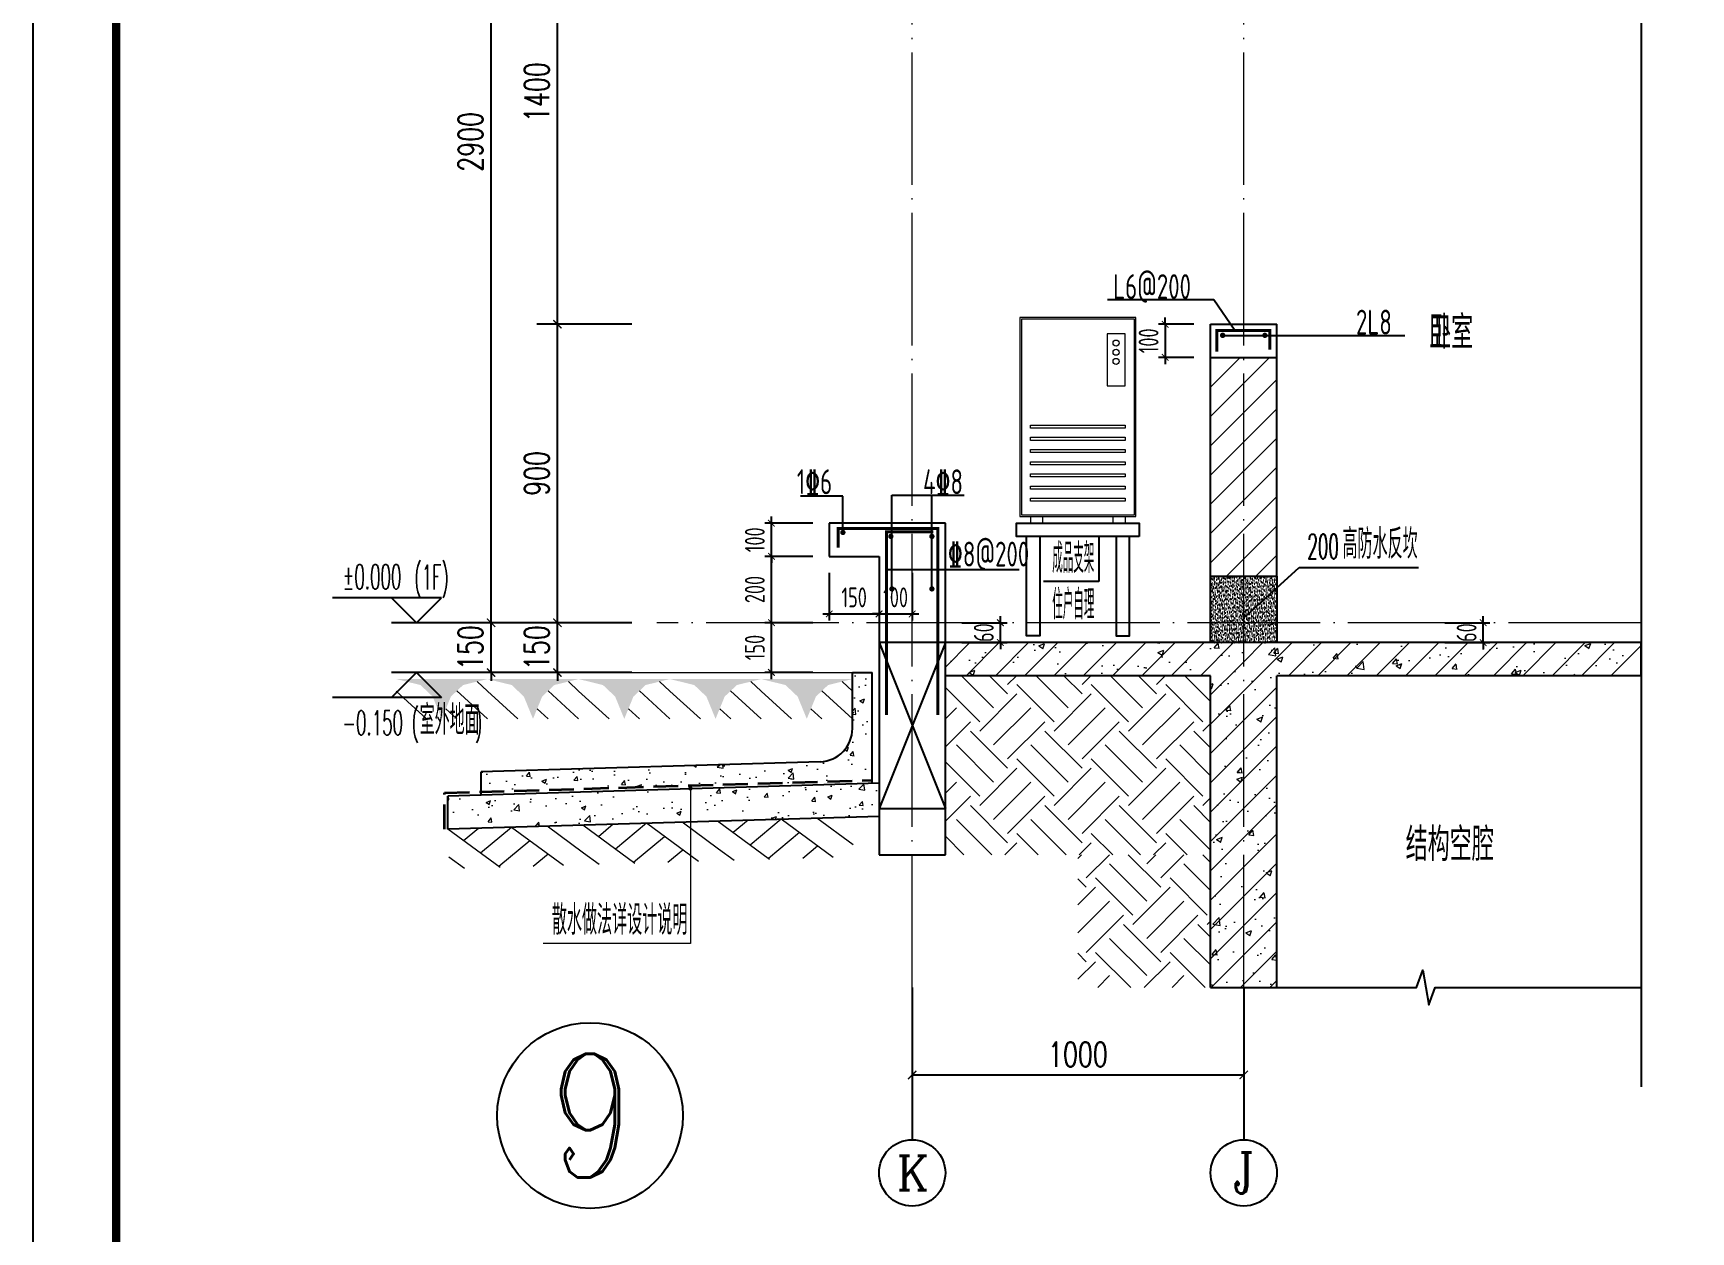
# Model space of a CAD drawing. Extents: x -1058961 to 23600, y -449123 to 2751847.
# Drawn here: x -37761 to -32760, y -34740 to -31125 of the extents above; entities that cross this region are included whole.
import ezdxf
from ezdxf.enums import TextEntityAlignment as Align

# ---------------------------------------------------------------- set-up
doc = ezdxf.new("R2010")
doc.units = 0
doc.header["$LTSCALE"] = 1000
doc.linetypes.add('DASH', pattern=[0.35, 0.25, -0.1])
doc.linetypes.add('DOTE', pattern=[2.42, 2, -0.2, 0.02, -0.2])
doc.layers.get('0').update_dxf_attribs({"linetype": 'CONTINUOUS'})
doc.layers.get('DEFPOINTS').update_dxf_attribs({"linetype": 'CONTINUOUS'})
for name, color, linetype in [('A-AXIS_TEXT', 7, 'CONTINUOUS'), ('AXIS', 3, 'CONTINUOUS'), ('COLUMN', 4, 'CONTINUOUS'), ('DIM', 2, 'CONTINUOUS'), ('DIM_ELEV', 3, 'CONTINUOUS'), ('DIM_IDEN', 67, 'CONTINUOUS'), ('DIM_SYMB', 3, 'CONTINUOUS'), ('PUB_DIM', 3, 'CONTINUOUS'), ('PUB_TEXT', 2, 'CONTINUOUS'), ('REIN', 6, 'CONTINUOUS'), ('S-大样-砼线', 7, 'CONTINUOUS'), ('S-引出线', 40, 'CONTINUOUS'), ('TEXT', 2, 'CONTINUOUS'), ('WALL', 5, 'CONTINUOUS'), ('yichutu', 7, 'CONTINUOUS'), ('空调外机', 8, 'CONTINUOUS'), ('立面-看线', 251, 'CONTINUOUS')]:
    doc.layers.add(name, color=color, linetype=linetype)
for name, color, linetype, lineweight in [('AXIS_TEXT', 7, 'CONTINUOUS', 20), ('DOTE', 19, 'DOTE', 9), ('PUB_HATCH', 8, 'CONTINUOUS', 9), ('图框', 9, 'CONTINUOUS', 18), ('填充', 251, 'CONTINUOUS', 5), ('平面-排水沟', 86, 'CONTINUOUS', 15), ('平面-空调室外机', 143, 'CONTINUOUS', 9), ('立面-中轮廓线', 30, 'CONTINUOUS', 35), ('粉刷', 251, 'CONTINUOUS', 9)]:
    doc.layers.add(name, color=color, linetype=linetype, lineweight=lineweight)
doc.styles.add('_TCH_AXIS', font='COMPLEX', dxfattribs={"bigfont": 'GBCBIG'})
doc.styles.add('_TCH_DIM', font='SIMPLEX.shx', dxfattribs={"width": 0.7, "bigfont": 'GBCBIG.shx'})
doc.styles.add('_TCH_DIM_T3', font='SIMPLEX', dxfattribs={"width": 0.705882, "bigfont": 'GBCBIG'})
doc.styles.add('COMPLEX', font='COMPLEX')
doc.styles.add('DIM_FONT_T3', font='SIMPLEX', dxfattribs={"width": 0.705882, "bigfont": 'GBCBIG'})
doc.styles.add('TSSD_DIMENSION', font='Tssdeng.shx', dxfattribs={"width": 0.7, "bigfont": 'tssdchn.shx'})
doc.styles.add('TSSD_REIN', font='tssdeng.shx', dxfattribs={"width": 0.7, "height": 300, "bigfont": 'tssdchn.shx'})
doc.styles.add('w', font='tssdeng.shx', dxfattribs={"width": 0.8, "bigfont": 'tssdchn.shx'})
doc.dimstyles.new('_TCH_ARCH&&25', dxfattribs={"dimtxt": 74.375, "dimasz": 25, "dimexe": 62.5, "dimexo": 75, "dimgap": 25, "dimtad": 1, "dimdec": 0, "dimzin": 0, "dimdsep": 46, "dimtxsty": '_TCH_DIM_T3', "dimblk": 'ARCHTICK', "dimcen": 0.09, "dimclrt": 7, "dimazin": 0, "dimtfac": 1, "dimtdec": 0, "dimtix": 1, "dimtmove": 2, "dimatfit": 3, "dimldrblk": 'ARCHTICK', "dimfxl": 0, "dimtolj": 1, "dimtzin": 0, "dimarcsym": 0})
doc.dimstyles.new('TSSD_20_20', dxfattribs={"dimtxt": 60, "dimasz": 20, "dimexe": 20, "dimexo": 50, "dimgap": 20, "dimtad": 1, "dimdec": 0, "dimzin": 0, "dimdsep": 46, "dimtxsty": 'TSSD_DIMENSION', "dimblk": 'ARCHTICK', "dimblk1": 'ARCHTICK', "dimblk2": 'ARCHTICK', "dimcen": 0, "dimdle": 20, "dimclrt": 7, "dimadec": 0, "dimazin": 0, "dimtfac": 1, "dimtdec": 0, "dimtix": 1, "dimtmove": 2, "dimatfit": 3, "dimfxl": 0, "dimtolj": 1, "dimtzin": 0, "dimarcsym": 0})
pattern_1 = [(50, (28072.99, 249033.25), (143.452037, -12.550427), [15, -165]), (355, (28072.99, 249033.25), (-27.750267, 150.438427), [12, -132]), (100.4514, (28084.94, 249032.2), (115.701876, 137.88791), [12.74804, -140.22842]), (46.1842, (28072.99, 249073.25), (213.44821, -33.1038), [22.5, -247.5]), (96.6356, (28090.77, 249070.5), (186.93254, 194.82357), [19.12206, -210.3426]), (351.1842, (28072.99, 249073.25), (186.93239, 194.82372), [18, -198]), (21, (28092.99, 249063.25), (119.38141, -80.52378), [15, -165]), (326, (28092.99, 249063.25), (48.663066, 145.03001), [12, -132]), (71.4514, (28102.93, 249056.54), (168.044526, 64.5061), [12.74804, -140.22842]), (37.5, (28072.986, 249033.25), (2.431971, 66.578771), [0, -130.4, 0, -134, 0, -132.5]), (7.5, (28072.986, 249033.25), (52.613907, 78.882342), [0, -76.4, 0, -127.4, 0, -50.5]), (327.5, (28028.386, 249033.25), (106.764487, -4.510974), [0, -50, 0, -156, 0, -207]), (317.5, (28008.39, 249033.25), (116.637234, 20.020996), [0, -65, 0, -103.6, 0, -147])]
pattern_2 = [(45, (-668291.086, 135539.91), (-44.194174, 44.194174), []), (50, (-668291.09, 135539.91), (179.315046, -15.688034), [18.75, -206.25]), (355, (-668291.09, 135539.91), (-34.687833, 188.048033), [15, -165]), (100.4514, (-668276.14, 135538.6), (144.627345, 172.359886), [15.93505, -175.28553]), (46.1842, (-668291.09, 135589.9), (266.81026, -41.37975), [28.125, -309.375]), (96.6356, (-668268.85, 135586.46), (233.66568, 243.52947), [23.90257, -262.92825]), (351.1842, (-668291.1, 135589.9), (233.66549, 243.52965), [22.5, -247.5]), (21, (-668266.09, 135577.41), (149.226763, -100.654723), [18.75, -206.25]), (326, (-668266.09, 135577.41), (60.828833, 181.28751), [15, -165]), (71.4514, (-668253.65, 135569.02), (210.055657, 80.632624), [15.93505, -175.28553]), (37.5, (-668291.086, 135539.91), (3.039964, 83.2234635), [0, -163, 0, -167.5, 0, -165.625]), (7.5, (-668291.09, 135539.91), (65.767384, 98.602928), [0, -95.5, 0, -159.25, 0, -63.125]), (327.5, (-668346.836, 135539.91), (133.455609, -5.638718), [0, -62.5, 0, -195, 0, -258.75]), (317.5, (-668371.84, 135539.91), (145.796542, 25.026246), [0, -81.25, 0, -129.5, 0, -183.75])]

# ---------------------------------------------------------------- blocks, each defined once
blk = doc.blocks.new('GFDDDDRG')
at = {"layer": '图框'}
blk.add_lwpolyline([(923310, -107437), (923310, -159999), (893610, -159999), (893610, -107437)], close=True, dxfattribs=at)
blk.add_lwpolyline([(923310, -107437), (923310, -159999), (893610, -159999), (893610, -107437)], close=True, dxfattribs=at)
at = {"layer": '图框', "const_width": 50}
blk.add_lwpolyline([(894110, -159499), (922810, -159499), (922810, -108687), (894110, -108687)], close=True, dxfattribs=at)
blk = doc.blocks.new('yct-1051-594-26275-14850-25-1002.0')
at = {"layer": 'yichutu', "color": 7}
blk.add_lwpolyline([(0, 0), (0, 14850), (26275, 14850), (26275, 0)], close=True, dxfattribs=at)
blk = doc.blocks.new('$LINEPAT$素土夯实')
at = {"color": 0}
for p, q in [((0, -210), (210, 0)), ((120, -300), (420, 0)), ((420, 0), (607.5, -187.5)), ((495, -300), (795, 0)), ((615, 0), (705, -90)), ((315, -105), (502.5, -292.5)), ((210, -210), (300, -300)), ((705, -300), (795, -210))]:
    blk.add_line(p, q, dxfattribs=at)
blk = doc.blocks.new('$LinePat$自然土壤')
at = {"color": 0}
for p, q in [((0, -90), (71, -19)), ((0, -300), (211, -89)), ((420, -300), (630, -90)), ((210, -300), (286, -224))]:
    blk.add_line(p, q, dxfattribs=at)
for points in [[(0, 0), (630, 0), (168, -45), (462, -45)], [(168, -45), (462, -45), (252, -132), (378, -132)], [(252, -132), (378, -132), (315, -300)]]:
    blk.add_solid(points, dxfattribs=at)
blk = doc.blocks.new('sanshui')
at = {"layer": '粉刷'}
h = blk.add_hatch(dxfattribs=at)
h.set_pattern_fill('混凝土', color=256, scale=20)
h.set_pattern_definition(pattern_1)
edge = h.paths.add_edge_path()
edge.add_line((346317.8, 427329.6), (346257.8, 427329.6))
edge.add_line((346257.8, 427329.6), (346257.8, 427160.3))
edge.add_arc((346157.8, 427160.3), 100, 271.7184, 360, ccw=False)
edge.add_line((346160.8, 427060.3), (345137.8, 427029.6))
edge.add_line((345137.8, 427029.6), (345137.8, 426969.6))
edge.add_line((345137.8, 426969.6), (346317.8, 427005))
edge.add_line((346317.8, 427005), (346317.8, 427329.6))
h = blk.add_hatch(dxfattribs=at)
h.set_pattern_fill('混凝土', color=256, scale=20)
h.set_pattern_definition(pattern_1)
h.paths.add_polyline_path([(346337.8, 426895.6), (346337.8, 426995.6), (345037.8, 426956.6), (345037.8, 426856.6)])
at = {"layer": 'COLUMN'}
for p, q in [((346257.8, 427329.6), (346317.8, 427329.6)), ((346257.8, 427160.3), (346257.8, 427329.6)), ((346317.8, 426995), (346317.8, 427329.6)), ((346160.8, 427060.3), (345137.8, 427029.6)), ((345137.8, 426959.6), (345137.8, 427029.6)), ((346338.1, 426995.6), (345037.8, 426956.6)), ((345037.8, 426856.6), (345037.8, 426956.6)), ((346338.1, 426895.6), (345037.8, 426856.6))]:
    blk.add_line(p, q, dxfattribs=at)
blk.add_arc((346157.8, 427160.3), 100, 271.7184, 0, dxfattribs=at)
at = {"layer": '立面-中轮廓线', "linetype": 'DASH', "ltscale": 0.3}
blk.add_lwpolyline([(345027.8, 426856.6), (345027.8, 426966.3), (346317.8, 427005)], dxfattribs=at)
at = {"layer": '粉刷'}
blk.add_line((344881.5, 427329.6), (346257.8, 427329.6), dxfattribs=at)
at = {"layer": '粉刷', "yscale": 0.4, "zscale": 0.4}
for name, p, xscale, rotation in [('$LinePat$自然土壤', (345156.8, 427309.6), -0.4369306507241237, 359.9999999999903), ('$LinePat$自然土壤', (345432, 427309.6), -0.4369306507241237, 359.9999999999903), ('$LinePat$自然土壤', (345707.3, 427309.6), -0.4369306507241237, 359.9999999999903), ('$LinePat$自然土壤', (345982.6, 427309.6), -0.4369306507241237, 359.9999999999903), ('$LinePat$自然土壤', (346257.8, 427309.6), -0.4369306507241237, 359.9999999999903), ('$LINEPAT$素土夯实', (345851.2, 426881), -0.5117605352322558, 1.718358001643932), ('$LINEPAT$素土夯实', (346257.8, 426893.2), -0.5117605352322558, 1.718358001643932), ('$LINEPAT$素土夯实', (345444.5, 426868.8), -0.5117605352322558, 1.718358001643932)]:
    blk.add_blockref(name, p, dxfattribs=dict(at, xscale=xscale, rotation=rotation))
blk = doc.blocks.new('kongtiao')
for p, q in [((-338.7, 49), (-338.7, -550.8)), ((11, 49), (-338.7, 49)), ((-334.1, 44.4), (-334.1, -546.2)), ((6.4, 44.4), (-334.1, 44.4)), ((6.4, -546.2), (6.4, 44.4)), ((11, -550.8), (11, 49)), ((-76.2, -0.5), (-76.2, -156.5)), ((-21.1, -0.5), (-76.2, -0.5)), ((-21.1, -156.5), (-21.1, -0.5)), ((-76.2, -156.5), (-21.1, -156.5)), ((-334.1, -546.2), (6.4, -546.2)), ((-338.7, -550.8), (11, -550.8)), ((-306.6, -550.8), (-306.6, -571.2)), ((-306.6, -571.2), (-269.8, -571.2)), ((-269.8, -571.2), (-269.8, -550.8)), ((-57.9, -571.2), (-57.9, -550.8)), ((-21.1, -571.2), (-57.9, -571.2)), ((-21.1, -550.8), (-21.1, -571.2))]:
    blk.add_line(p, q)
for points in [[(-306.6, -275.4), (-21.1, -275.4), (-21.1, -284.6), (-306.6, -284.6)], [(-306.6, -312.1), (-21.1, -312.1), (-21.1, -321.3), (-306.6, -321.3)], [(-306.6, -348.8), (-21.1, -348.8), (-21.1, -358), (-306.6, -358)], [(-306.6, -385.6), (-21.1, -385.6), (-21.1, -394.7), (-306.6, -394.7)], [(-306.6, -422.3), (-21.1, -422.3), (-21.1, -431.5), (-306.6, -431.5)], [(-306.6, -459), (-21.1, -459), (-21.1, -468.2), (-306.6, -468.2)], [(-306.6, -495.7), (-21.1, -495.7), (-21.1, -504.9), (-306.6, -504.9)]]:
    blk.add_lwpolyline(points, close=True)
for centre in [(-48.7, -28), (-48.7, -55.6), (-48.7, -83.1)]:
    blk.add_circle(centre, 9.18)
blk = doc.blocks.new('_ArchTick')
at = {"color": 0, "linetype": 'ByBlock', "const_width": 0.15}
blk.add_lwpolyline([(-0.5, -0.5), (0.5, 0.5)], dxfattribs=at)
blk = doc.blocks.new('*D2450')
at = {"layer": 'DEFPOINTS', "color": 0}
for p in [(-33552.8, -32903.1), (-33386.8, -32903.1), (-33552.8, -32963.1)]:
    blk.add_point(p, dxfattribs=at)
at = {"layer": 'DIM', "color": 0, "lineweight": -2}
for p, q in [((-33386.8, -32903.1), (-33386.8, -32883.1)), ((-33502.8, -32903.1), (-33366.8, -32903.1)), ((-33386.8, -32963.1), (-33386.8, -32903.1)), ((-33502.8, -32963.1), (-33366.8, -32963.1)), ((-33386.8, -32963.1), (-33386.8, -32983.1))]:
    blk.add_line(p, q, dxfattribs=at)
at = {"layer": 'DIM', "color": 0, "lineweight": -2, "xscale": 20, "yscale": 20, "zscale": 20}
for p, rotation in [((-33386.8, -32903.1), 270), ((-33386.8, -32963.1), 90)]:
    blk.add_blockref('_ArchTick', p, dxfattribs=dict(at, rotation=rotation))
at = {"layer": 'DIM', "color": 7, "insert": (-33436.8, -32933.1), "char_height": 60, "attachment_point": 5, "rotation": 90, "style": 'TSSD_DIMENSION'}
blk.add_mtext('\\A1;60', dxfattribs=at)
blk = doc.blocks.new('*D2451')
at = {"layer": 'DEFPOINTS', "color": 0}
for p in [(-35009.1, -32903.1), (-34843.1, -32903.1), (-35009.1, -32963.1)]:
    blk.add_point(p, dxfattribs=at)
at = {"layer": 'DIM', "color": 0, "lineweight": -2}
for p, q in [((-34843.1, -32903.1), (-34843.1, -32883.1)), ((-34959.1, -32903.1), (-34823.1, -32903.1)), ((-34843.1, -32963.1), (-34843.1, -32903.1)), ((-34959.1, -32963.1), (-34823.1, -32963.1)), ((-34843.1, -32963.1), (-34843.1, -32983.1))]:
    blk.add_line(p, q, dxfattribs=at)
at = {"layer": 'DIM', "color": 0, "lineweight": -2, "xscale": 20, "yscale": 20, "zscale": 20}
for p, rotation in [((-34843.1, -32903.1), 270), ((-34843.1, -32963.1), 90)]:
    blk.add_blockref('_ArchTick', p, dxfattribs=dict(at, rotation=rotation))
at = {"layer": 'DIM', "color": 7, "insert": (-34893.1, -32933.1), "char_height": 60, "attachment_point": 5, "rotation": 90, "style": 'TSSD_DIMENSION'}
blk.add_mtext('\\A1;60', dxfattribs=at)
blk = doc.blocks.new('*D2013')
at = {"layer": 'DEFPOINTS', "color": 0}
for p in [(-35359.1, -32703.1), (-35209.1, -32703.1), (-35209.1, -32876.8)]:
    blk.add_point(p, dxfattribs=at)
at = {"layer": 'DIM', "color": 0, "lineweight": -2}
for p, q in [((-35359.1, -32753.1), (-35359.1, -32896.8)), ((-35209.1, -32753.1), (-35209.1, -32896.8)), ((-35379.1, -32876.8), (-35189.1, -32876.8))]:
    blk.add_line(p, q, dxfattribs=at)
at = {"layer": 'DIM', "color": 0, "lineweight": -2, "xscale": 20, "yscale": 20, "zscale": 20, "rotation": 180}
blk.add_blockref('_ArchTick', (-35359.1, -32876.8), dxfattribs=at)
at = {"layer": 'DIM', "color": 0, "lineweight": -2, "xscale": 20, "yscale": 20, "zscale": 20}
blk.add_blockref('_ArchTick', (-35209.1, -32876.8), dxfattribs=at)
at = {"layer": 'DIM', "color": 7, "insert": (-35284.1, -32826.8), "char_height": 60, "attachment_point": 5, "style": 'TSSD_DIMENSION'}
blk.add_mtext('\\A1;150', dxfattribs=at)
blk = doc.blocks.new('*D2014')
at = {"layer": 'DEFPOINTS', "color": 0}
for p in [(-35209.1, -32703.1), (-35109.1, -32703.1), (-35109.1, -32876.8)]:
    blk.add_point(p, dxfattribs=at)
at = {"layer": 'DIM', "color": 0, "lineweight": -2}
for p, q in [((-35209.1, -32753.1), (-35209.1, -32896.8)), ((-35109.1, -32753.1), (-35109.1, -32896.8)), ((-35209.1, -32876.8), (-35229.1, -32876.8)), ((-35209.1, -32876.8), (-35109.1, -32876.8)), ((-35109.1, -32876.8), (-35089.1, -32876.8))]:
    blk.add_line(p, q, dxfattribs=at)
at = {"layer": 'DIM', "color": 0, "lineweight": -2, "xscale": 20, "yscale": 20, "zscale": 20}
blk.add_blockref('_ArchTick', (-35209.1, -32876.8), dxfattribs=at)
at = {"layer": 'DIM', "color": 0, "lineweight": -2, "xscale": 20, "yscale": 20, "zscale": 20, "rotation": 180}
blk.add_blockref('_ArchTick', (-35109.1, -32876.8), dxfattribs=at)
at = {"layer": 'DIM', "color": 7, "insert": (-35159.1, -32826.8), "char_height": 60, "attachment_point": 5, "style": 'TSSD_DIMENSION'}
blk.add_mtext('\\A1;100', dxfattribs=at)
blk = doc.blocks.new('*D2015')
at = {"layer": 'DEFPOINTS', "color": 0}
for p in [(-35533.7, -32603.1), (-35359.1, -32603.1), (-35359.1, -32703.1)]:
    blk.add_point(p, dxfattribs=at)
at = {"layer": 'DIM', "color": 0, "lineweight": -2}
for p, q in [((-35533.7, -32603.1), (-35533.7, -32583.1)), ((-35409.1, -32603.1), (-35553.7, -32603.1)), ((-35533.7, -32703.1), (-35533.7, -32603.1)), ((-35409.1, -32703.1), (-35553.7, -32703.1)), ((-35533.7, -32703.1), (-35533.7, -32723.1))]:
    blk.add_line(p, q, dxfattribs=at)
at = {"layer": 'DIM', "color": 0, "lineweight": -2, "xscale": 20, "yscale": 20, "zscale": 20}
for p, rotation in [((-35533.7, -32603.1), 270), ((-35533.7, -32703.1), 90)]:
    blk.add_blockref('_ArchTick', p, dxfattribs=dict(at, rotation=rotation))
at = {"layer": 'DIM', "color": 7, "insert": (-35583.7, -32653.1), "char_height": 60, "attachment_point": 5, "rotation": 90, "style": 'TSSD_DIMENSION'}
blk.add_mtext('\\A1;100', dxfattribs=at)
blk = doc.blocks.new('*D2016')
at = {"layer": 'DEFPOINTS', "color": 0}
for p in [(-35533.7, -32703.1), (-35359.1, -32703.1), (-35359.1, -32903.1)]:
    blk.add_point(p, dxfattribs=at)
at = {"layer": 'DIM', "color": 0, "lineweight": -2}
for p, q in [((-35533.7, -32923.1), (-35533.7, -32683.1)), ((-35409.1, -32703.1), (-35553.7, -32703.1)), ((-35409.1, -32903.1), (-35553.7, -32903.1))]:
    blk.add_line(p, q, dxfattribs=at)
at = {"layer": 'DIM', "color": 0, "lineweight": -2, "xscale": 20, "yscale": 20, "zscale": 20}
for p, rotation in [((-35533.7, -32703.1), 90), ((-35533.7, -32903.1), 270)]:
    blk.add_blockref('_ArchTick', p, dxfattribs=dict(at, rotation=rotation))
at = {"layer": 'DIM', "color": 7, "insert": (-35583.7, -32803.1), "char_height": 60, "attachment_point": 5, "rotation": 90, "style": 'TSSD_DIMENSION'}
blk.add_mtext('\\A1;200', dxfattribs=at)
blk = doc.blocks.new('*D2017')
at = {"layer": 'DEFPOINTS', "color": 0}
for p in [(-35533.7, -32903.1), (-35359.1, -32903.1), (-35359.1, -33053.1)]:
    blk.add_point(p, dxfattribs=at)
at = {"layer": 'DIM', "color": 0, "lineweight": -2}
for p, q in [((-35533.7, -33073.1), (-35533.7, -32883.1)), ((-35409.1, -32903.1), (-35553.7, -32903.1)), ((-35409.1, -33053.1), (-35553.7, -33053.1))]:
    blk.add_line(p, q, dxfattribs=at)
at = {"layer": 'DIM', "color": 0, "lineweight": -2, "xscale": 20, "yscale": 20, "zscale": 20}
for p, rotation in [((-35533.7, -32903.1), 90), ((-35533.7, -33053.1), 270)]:
    blk.add_blockref('_ArchTick', p, dxfattribs=dict(at, rotation=rotation))
at = {"layer": 'DIM', "color": 7, "insert": (-35583.7, -32978.1), "char_height": 60, "attachment_point": 5, "rotation": 90, "style": 'TSSD_DIMENSION'}
blk.add_mtext('\\A1;150', dxfattribs=at)
blk = doc.blocks.new('*D2028')
at = {"layer": 'AXIS', "color": 0, "lineweight": -2}
for p, q in [((-35109.1, -34078.1), (-35109.1, -34329.7)), ((-34109.1, -34078.1), (-34109.1, -34329.7)), ((-35109.1, -34267.2), (-34109.1, -34267.2))]:
    blk.add_line(p, q, dxfattribs=at)
at = {"layer": 'DEFPOINTS', "color": 0}
for p in [(-35109.1, -34003.1), (-34109.1, -34003.1), (-34109.1, -34267.2)]:
    blk.add_point(p, dxfattribs=at)
at = {"layer": 'AXIS', "color": 0, "lineweight": -2, "xscale": 25, "yscale": 25, "zscale": 25, "rotation": 180}
blk.add_blockref('_ArchTick', (-35109.1, -34267.2), dxfattribs=at)
at = {"layer": 'AXIS', "color": 0, "lineweight": -2, "xscale": 25, "yscale": 25, "zscale": 25}
blk.add_blockref('_ArchTick', (-34109.1, -34267.2), dxfattribs=at)
at = {"layer": 'AXIS', "color": 7, "insert": (-34609.1, -34205), "char_height": 74.38, "attachment_point": 5, "style": '_TCH_DIM_T3'}
blk.add_mtext('\\A1;1000', dxfattribs=at)
blk = doc.blocks.new('*D2041')
at = {"layer": 'DEFPOINTS', "color": 0}
for p in [(-36179.3, -32903.1), (-35879.3, -32903.1), (-35879.3, -33053.6)]:
    blk.add_point(p, dxfattribs=at)
at = {"layer": 'PUB_DIM', "color": 0, "lineweight": -2}
for p, q in [((-36179.3, -32903.1), (-36179.3, -32878.1)), ((-35954.3, -32903.1), (-36241.8, -32903.1)), ((-36179.3, -33053.6), (-36179.3, -32903.1)), ((-35954.3, -33053.6), (-36241.8, -33053.6)), ((-36179.3, -33053.6), (-36179.3, -33078.6))]:
    blk.add_line(p, q, dxfattribs=at)
at = {"layer": 'PUB_DIM', "color": 0, "lineweight": -2, "xscale": 25, "yscale": 25, "zscale": 25}
for p, rotation in [((-36179.3, -32903.1), 270), ((-36179.3, -33053.6), 90)]:
    blk.add_blockref('_ArchTick', p, dxfattribs=dict(at, rotation=rotation))
at = {"layer": 'PUB_DIM', "color": 7, "insert": (-36241.4, -32978.4), "char_height": 74.38, "attachment_point": 5, "rotation": 90, "style": '_TCH_DIM_T3'}
blk.add_mtext('\\A1;150', dxfattribs=at)
blk = doc.blocks.new('*D2042')
at = {"layer": 'DEFPOINTS', "color": 0}
for p in [(-36179.3, -32003.1), (-35879.3, -32003.1), (-35879.3, -32903.1)]:
    blk.add_point(p, dxfattribs=at)
at = {"layer": 'PUB_DIM', "color": 0, "lineweight": -2}
for p, q in [((-35954.3, -32003.1), (-36241.8, -32003.1)), ((-36179.3, -32903.1), (-36179.3, -32003.1)), ((-35954.3, -32903.1), (-36241.8, -32903.1))]:
    blk.add_line(p, q, dxfattribs=at)
at = {"layer": 'PUB_DIM', "color": 0, "lineweight": -2, "xscale": 25, "yscale": 25, "zscale": 25}
for p, rotation in [((-36179.3, -32003.1), 90), ((-36179.3, -32903.1), 270)]:
    blk.add_blockref('_ArchTick', p, dxfattribs=dict(at, rotation=rotation))
at = {"layer": 'PUB_DIM', "color": 7, "insert": (-36241.4, -32453.1), "char_height": 74.38, "attachment_point": 5, "rotation": 90, "style": '_TCH_DIM_T3'}
blk.add_mtext('\\A1;900', dxfattribs=at)
blk = doc.blocks.new('*D2043')
at = {"layer": 'DEFPOINTS', "color": 0}
for p in [(-36179.3, -30603.1), (-35879.3, -30603.1), (-35879.3, -32003.1)]:
    blk.add_point(p, dxfattribs=at)
at = {"layer": 'PUB_DIM', "color": 0, "lineweight": -2}
for p, q in [((-35954.3, -30603.1), (-36241.8, -30603.1)), ((-36179.3, -32003.1), (-36179.3, -30603.1)), ((-35954.3, -32003.1), (-36241.8, -32003.1))]:
    blk.add_line(p, q, dxfattribs=at)
at = {"layer": 'PUB_DIM', "color": 0, "lineweight": -2, "xscale": 25, "yscale": 25, "zscale": 25}
for p, rotation in [((-36179.3, -30603.1), 90), ((-36179.3, -32003.1), 270)]:
    blk.add_blockref('_ArchTick', p, dxfattribs=dict(at, rotation=rotation))
at = {"layer": 'PUB_DIM', "color": 7, "insert": (-36241.4, -31303.1), "char_height": 74.38, "attachment_point": 5, "rotation": 90, "style": '_TCH_DIM_T3'}
blk.add_mtext('\\A1;1400', dxfattribs=at)
blk = doc.blocks.new('*D2058')
at = {"layer": 'DEFPOINTS', "color": 0}
for p in [(-36379.3, -32903.1), (-35879.3, -32903.1), (-35879.3, -33053.6)]:
    blk.add_point(p, dxfattribs=at)
at = {"layer": 'PUB_DIM', "color": 0, "lineweight": -2}
for p, q in [((-36379.3, -32903.1), (-36379.3, -32878.1)), ((-35954.3, -32903.1), (-36441.8, -32903.1)), ((-36379.3, -33053.6), (-36379.3, -32903.1)), ((-35954.3, -33053.6), (-36441.8, -33053.6)), ((-36379.3, -33053.6), (-36379.3, -33078.6))]:
    blk.add_line(p, q, dxfattribs=at)
at = {"layer": 'PUB_DIM', "color": 0, "lineweight": -2, "xscale": 25, "yscale": 25, "zscale": 25}
for p, rotation in [((-36379.3, -32903.1), 270), ((-36379.3, -33053.6), 90)]:
    blk.add_blockref('_ArchTick', p, dxfattribs=dict(at, rotation=rotation))
at = {"layer": 'PUB_DIM', "color": 7, "insert": (-36441.4, -32978.4), "char_height": 74.38, "attachment_point": 5, "rotation": 90, "style": '_TCH_DIM_T3'}
blk.add_mtext('\\A1;150', dxfattribs=at)
blk = doc.blocks.new('*D2059')
at = {"layer": 'DEFPOINTS', "color": 0}
for p in [(-36379.3, -30003.1), (-35879.3, -30003.1), (-35879.3, -32903.1)]:
    blk.add_point(p, dxfattribs=at)
at = {"layer": 'PUB_DIM', "color": 0, "lineweight": -2}
for p, q in [((-35954.3, -30003.1), (-36441.8, -30003.1)), ((-36379.3, -32903.1), (-36379.3, -30003.1)), ((-35954.3, -32903.1), (-36441.8, -32903.1))]:
    blk.add_line(p, q, dxfattribs=at)
at = {"layer": 'PUB_DIM', "color": 0, "lineweight": -2, "xscale": 25, "yscale": 25, "zscale": 25}
for p, rotation in [((-36379.3, -30003.1), 90), ((-36379.3, -32903.1), 270)]:
    blk.add_blockref('_ArchTick', p, dxfattribs=dict(at, rotation=rotation))
at = {"layer": 'PUB_DIM', "color": 7, "insert": (-36441.4, -31453.1), "char_height": 74.38, "attachment_point": 5, "rotation": 90, "style": '_TCH_DIM_T3'}
blk.add_mtext('\\A1;2900', dxfattribs=at)
blk = doc.blocks.new('_AXISO')
blk.add_circle((0, 0), 0.5)
at = {"layer": 'A-AXIS_TEXT', "style": 'COMPLEX', "width": 1.041667}
blk.add_attdef('A', text='', height=0.56, dxfattribs=at).set_placement((-0.25, -0.28), (0.25, -0.28), align=Align.FIT)
blk = doc.blocks.new('20210809.03324977')
at = {"layer": 'REIN', "const_width": 9}
for points in [[(87270.7, 67392.1), (87270.7, 67450.3), (87571.9, 67450.3), (87571.9, 66887.1)], [(87558.2, 67440), (87416.6, 67440), (87416.6, 66887.1)]]:
    blk.add_lwpolyline(points, dxfattribs=at)
at = {"layer": 'REIN', "const_width": 8}
for points in [[(87281.2, 67438, 1), (87289.2, 67438, 1)], [(87425.9, 67426.1, 1), (87433.9, 67426.1, 1)], [(87549.7, 67426.1, 1), (87557.7, 67426.1, 1)], [(87429.2, 67267.8, 1), (87437.2, 67267.8, 1)], [(87549.7, 67267.8, 1), (87557.7, 67267.8, 1)]]:
    blk.add_lwpolyline(points, format="xyb", close=True, dxfattribs=at)
at = {"layer": 'S-大样-砼线'}
for p, q in [((87394.3, 67105.9), (87594.3, 66605.9)), ((87594.3, 67105.9), (87394.3, 66605.9))]:
    blk.add_line(p, q, dxfattribs=at)
blk.add_lwpolyline([(87594.3, 67105.9), (87394.3, 67105.9), (87394.3, 66605.9), (87594.3, 66605.9)], close=True, dxfattribs=at)
at = {"layer": 'S-引出线'}
for p, q in [((87285.2, 67547.7), (87157.3, 67547.7)), ((87285.2, 67438), (87285.2, 67547.7)), ((87433.2, 67267.8), (87433.2, 67550.6)), ((87433.2, 67550.6), (87651, 67550.6)), ((87553.7, 67267.8), (87553.7, 67550.6)), ((87416.6, 67326.2), (87817.3, 67326.2))]:
    blk.add_line(p, q, dxfattribs=at)
at = {"layer": 'TEXT', "style": 'TSSD_REIN', "width": 0.7}
for s, p in [('1%%1326', (87146.4, 67553.4)), ('4%%1328', (87527.1, 67553.4)), ('%%1328@200', (87602.1, 67335.3))]:
    blk.add_text(s, height=75, rotation=0, dxfattribs=at).set_placement(p)
blk = doc.blocks.new('*D1420')
at = {"layer": 'DEFPOINTS', "color": 0}
for p in [(-34209.1, -32003.1), (-34346, -32103.1), (-34209.1, -32103.1)]:
    blk.add_point(p, dxfattribs=at)
at = {"layer": 'DIM', "color": 0, "lineweight": -2}
for p, q in [((-34346, -32003.1), (-34346, -31983.1)), ((-34259.1, -32003.1), (-34366, -32003.1)), ((-34346, -32003.1), (-34346, -32103.1)), ((-34259.1, -32103.1), (-34366, -32103.1)), ((-34346, -32103.1), (-34346, -32123.1))]:
    blk.add_line(p, q, dxfattribs=at)
at = {"layer": 'DIM', "color": 0, "lineweight": -2, "xscale": 20, "yscale": 20, "zscale": 20}
for p, rotation in [((-34346, -32003.1), 270), ((-34346, -32103.1), 90)]:
    blk.add_blockref('_ArchTick', p, dxfattribs=dict(at, rotation=rotation))
at = {"layer": 'DIM', "color": 7, "insert": (-34396, -32053.1), "char_height": 60, "attachment_point": 5, "rotation": 90, "style": 'TSSD_DIMENSION'}
blk.add_mtext('\\A1;100', dxfattribs=at)
blk = doc.blocks.new('20210809.02283206')
at = {"layer": 'REIN', "const_width": 9}
blk.add_lwpolyline([(87484.2, 66580.9), (87484.2, 66644.7), (87644.1, 66644.7), (87644.1, 66586.8)], dxfattribs=at)
at = {"layer": 'REIN', "const_width": 8}
for points in [[(87497.7, 66629.7, 1), (87505.7, 66629.7, 1)], [(87625.1, 66629.7, 1), (87633.1, 66629.7, 1)]]:
    blk.add_lwpolyline(points, format="xyb", close=True, dxfattribs=at)
at = {"layer": 'S-引出线'}
for p, q in [((87474.6, 66737), (87154.5, 66737)), ((87538.8, 66644.7), (87474.6, 66737)), ((87501.7, 66629.7), (88051.1, 66629.7))]:
    blk.add_line(p, q, dxfattribs=at)
at = {"layer": 'TEXT', "style": 'w', "width": 0.7}
for s, p in [('L6@200', (87171.5, 66739.2)), ('2L8', (87903.9, 66632.1))]:
    blk.add_text(s, height=75, rotation=0, dxfattribs=at).set_placement(p)

msp = doc.modelspace()

# ---------------------------------------------------------------- hatches: boundary and pattern name
at = {"layer": 'PUB_HATCH'}
h = msp.add_hatch(dxfattribs=at)
h.set_pattern_fill('普通砖', color=256, scale=25, style=0)
h.set_pattern_definition([(45, (-668291.086, 135584.79), (-44.1941915, 44.1941915), [])])
h.paths.add_polyline_path([(-34009.07, -32763.12), (-34009.07, -32103.12), (-34209.07, -32103.12), (-34209.07, -32763.12)])
h = msp.add_hatch(dxfattribs=at)
h.set_pattern_fill('钢筋混凝土', color=256, scale=25, style=0)
h.set_pattern_definition(pattern_2)
h.paths.add_polyline_path([(-35009.07, -32963.13), (-35009.07, -33063.13), (-34209.07, -33063.13), (-34109.07, -33029.79), (-34109.07, -32963.13)])
h = msp.add_hatch(dxfattribs=at)
h.set_pattern_fill('钢筋混凝土', color=256, scale=25, style=0)
h.set_pattern_definition(pattern_2)
h.paths.add_polyline_path([(-32910.54, -32963.12), (-34109.07, -32963.13), (-34109.07, -33029.79), (-34009.07, -33063.13), (-32910.54, -33063.12)])
h = msp.add_hatch(dxfattribs=at)
h.set_pattern_fill('钢筋混凝土', color=256, scale=25, style=0)
h.set_pattern_definition(pattern_2)
h.paths.add_polyline_path([(-34009.1, -34003.13), (-34009.07, -33063.13), (-34109.07, -33029.79), (-34209.07, -33063.13), (-34209.1, -34003.12)])
at = {"layer": '填充'}
h = msp.add_hatch(dxfattribs=at)
h.set_pattern_fill('EARTH', color=250, scale=50, angle=45, style=0)
h.set_pattern_definition([(45, (-900518.14, 93082.96), (0, 224.506403), [158.75, -158.75]), (45, (-900560.24, 93125.06), (0, 224.506403), [158.75, -158.75]), (45, (-900602.33, 93167.15), (0, 224.506403), [158.75, -158.75]), (135, (-900602.33, 93195.21), (-224.506403, 0), [158.75, -158.75]), (135, (-900560.24, 93237.31), (-224.506403, 0), [158.75, -158.75]), (135, (-900518.14, 93279.4), (-224.506403, 0), [158.75, -158.75])])
h.paths.add_polyline_path([(-35009.07, -33603.11), (-34209.08, -33603.12), (-34209.07, -33063.12), (-35009.06, -33063.13)])
h = msp.add_hatch(dxfattribs=at)
h.set_pattern_fill('EARTH', color=250, scale=50, angle=45, style=0)
h.set_pattern_definition([(45, (-1149707.34, -489196.5), (0, 224.506403), [158.75, -158.75]), (45, (-1149749.44, -489154.4), (0, 224.506403), [158.75, -158.75]), (45, (-1149791.53, -489112.3), (0, 224.506403), [158.75, -158.75]), (135, (-1149791.53, -489084.24), (-224.506403, 0), [158.75, -158.75]), (135, (-1149749.44, -489042.15), (-224.506403, 0), [158.75, -158.75]), (135, (-1149707.34, -489000.05), (-224.506403, 0), [158.75, -158.75])])
h.paths.add_polyline_path([(-34209.07, -33603.12), (-34609.07, -33603.12), (-34609.07, -34003.12), (-34209.07, -34003.12)])
at = {"layer": '立面-看线'}
h = msp.add_hatch(dxfattribs=at)
h.set_pattern_fill('碎沙', color=256, scale=4)
h.set_pattern_definition([(37.5, (-835262.307, -418325.074), (-0.32000626, 9.78826475), [0, -7.7216, 0, -8.636, 0, -8.255]), (7.5, (-835262.307, -418325.074), (8.99046566, 14.33650201), [0, -4.1656, 0, -6.9596, 0, -2.667]), (327.5, (-835268.555, -418325.074), (15.819847405, 0.02874369), [0, -2.54, 0, -9.144, 0, -11.938]), (317.5, (-835268.555, -418325.074), (15.27112905, 4.45858647), [0, -1.27, 0, -5.9944, 0, -6.858])])
h.paths.add_polyline_path([(-34209.07, -32963.12), (-34009.07, -32963.12), (-34009.07, -32763.12), (-34209.07, -32763.12)])

# ---------------------------------------------------------------- linework, layer by layer
at = {"layer": 'AXIS'}
for p, q in [((-35109.1, -34003.12), (-35109.1, -34462.52)), ((-34109.1, -34003.12), (-34109.1, -34462.52))]:
    msp.add_line(p, q, dxfattribs=at)
at = {"layer": 'AXIS', "color": 6}
msp.add_circle((-36080.89, -34389.7), 280, dxfattribs=at)
at = {"layer": 'DIM'}
for p, q in [((-34546.41, -32643.13), (-34546.41, -32779.26)), ((-34546.41, -32779.26), (-34712.95, -32779.26))]:
    msp.add_line(p, q, dxfattribs=at)
at = {"layer": 'DIM_ELEV'}
for p, q in [((-36529.26, -32828.12), (-36857.26, -32828.12)), ((-36604.26, -32903.12), (-36679.26, -32828.12)), ((-36604.26, -32903.12), (-36529.26, -32828.12)), ((-36179.26, -32903.12), (-36679.26, -32903.12)), ((-36604.26, -33053.59), (-36679.26, -33128.59)), ((-36179.26, -33053.59), (-36679.26, -33053.59)), ((-36604.26, -33053.59), (-36529.26, -33128.59)), ((-36529.26, -33128.59), (-36857.26, -33128.59))]:
    msp.add_line(p, q, dxfattribs=at)
at = {"layer": 'DIM_IDEN'}
for p, q in [((-34109.07, -32888.12), (-33942.26, -32736.6)), ((-33942.26, -32736.6), (-33582.08, -32736.6))]:
    msp.add_line(p, q, dxfattribs=at)
at = {"layer": 'DIM_SYMB'}
for points in [[(-32910.54, -16923.12), (-32910.54, -25585), (-32858.04, -25604.11), (-32963.04, -25622.62), (-32910.54, -25641.25), (-32910.54, -34303.12)], [(-34209.07, -34003.12), (-33587.93, -34003.12), (-33568.82, -33950.62), (-33550.31, -34055.62), (-33531.68, -34003.12), (-32910.54, -34003.12)]]:
    msp.add_lwpolyline(points, dxfattribs=at)
at = {"layer": 'DOTE', "color": 1, "linetype": 'DOTE', "ltscale": 0.2}
for p, q in [((-35109.07, -34003.12), (-35109.07, -16323.12)), ((-34109.07, -34003.12), (-34109.07, -16323.12)), ((-32910.54, -32903.12), (-35879.26, -32903.12))]:
    msp.add_line(p, q, dxfattribs=at)
at = {"layer": 'WALL'}
for p, q in [((-34209.07, -32103.12), (-34209.07, -32003.12)), ((-34209.07, -32003.12), (-34009.07, -32003.12)), ((-34009.07, -32103.12), (-34009.07, -32003.12)), ((-34209.07, -32103.12), (-34009.07, -32103.12)), ((-34209.07, -32763.12), (-34209.07, -32103.12)), ((-34009.07, -32763.12), (-34009.07, -32103.12)), ((-35009.07, -32603.12), (-35359.07, -32603.12)), ((-35359.07, -32603.12), (-35359.07, -32703.12)), ((-35009.07, -32963.13), (-35009.07, -32603.12)), ((-35359.07, -32703.12), (-35209.07, -32703.12)), ((-35209.07, -32703.12), (-35209.07, -33203.12)), ((-34209.07, -32763.12), (-34009.07, -32763.12)), ((-34109.07, -32963.13), (-35009.07, -32963.13)), ((-32910.54, -32963.12), (-34109.07, -32963.13)), ((-32910.54, -33063.12), (-32910.54, -32963.12)), ((-35009.07, -33603.12), (-35009.07, -33063.13)), ((-34209.07, -33063.13), (-35009.07, -33063.13)), ((-34209.1, -34003.12), (-34209.07, -33063.13)), ((-34009.1, -34003.13), (-34009.07, -33063.13)), ((-32910.54, -33063.12), (-34009.07, -33063.13)), ((-35209.07, -33203.12), (-35209.07, -33603.12)), ((-35209.07, -33603.12), (-35009.07, -33603.12)), ((-34209.1, -34003.12), (-34009.1, -34003.13))]:
    msp.add_line(p, q, dxfattribs=at)
msp.add_lwpolyline([(-34209.07, -32763.12), (-34009.07, -32763.12), (-34009.07, -32963.12), (-34209.07, -32963.12)], close=True, dxfattribs=at)
at = {"layer": '平面-排水沟'}
for p, q in [((-35778.08, -33402.71), (-35778.08, -33870.56)), ((-35778.08, -33870.56), (-36222.22, -33870.56))]:
    msp.add_line(p, q, dxfattribs=at)
at = {"layer": '平面-排水沟', "const_width": 6.67}
msp.add_lwpolyline([(-35778.08, -33399.38, 1), (-35778.08, -33406.05, 1)], format="xyb", close=True, dxfattribs=at)
at = {"layer": '空调外机', "linetype": 'Continuous'}
msp.add_lwpolyline([(-34424.07, -32643.13), (-34794.07, -32643.13), (-34794.07, -32603.13), (-34424.07, -32603.13)], close=True, dxfattribs=at)
for points in [[(-34724.07, -32643.13), (-34724.07, -32943.12), (-34764.07, -32943.12), (-34764.07, -32643.13)], [(-34494.07, -32643.13), (-34494.07, -32943.12), (-34454.07, -32943.12), (-34454.07, -32643.13)]]:
    msp.add_lwpolyline(points, dxfattribs=at)

# ---------------------------------------------------------------- block references
at = {"xscale": 0.5, "yscale": 0.5, "zscale": 0.5}
msp.add_blockref('GFDDDDRG', (-484565.48, 41823.38), dxfattribs=at)
msp.add_blockref('sanshui', (-381547.19, -460382.75))
at = {"layer": 'AXIS'}
ref = msp.add_blockref('_AXISO', (-35109.1, -34562.52), dxfattribs=dict(at, xscale=200, yscale=200, zscale=200))
ref.add_attrib('A', 'K', dxfattribs={"layer": 'AXIS_TEXT', "height": 103.82, "style": '_TCH_AXIS'}).set_placement((-35156.06, -34614.42), (-35062.13, -34614.42), align=Align.FIT)
ref = msp.add_blockref('_AXISO', (-34109.1, -34562.52), dxfattribs=dict(at, xscale=200, yscale=200, zscale=200))
ref.add_attrib('A', 'J', dxfattribs={"layer": 'AXIS_TEXT', "height": 124.02, "style": '_TCH_AXIS'}).set_placement((-34141.58, -34624.52), (-34076.62, -34624.52), align=Align.FIT)
at = {"layer": 'REIN'}
msp.add_blockref('20210809.02283206', (-121674.25, -98666.24), dxfattribs=at)
at = {"layer": 'S-大样-砼线'}
msp.add_blockref('20210809.03324977', (-122603.33, -100069.06), dxfattribs=at)
at = {"layer": 'yichutu', "rotation": 270}
msp.add_blockref('yct-1051-594-26275-14850-25-1002.0', (-37760.59, -11895.1), dxfattribs=at)
at = {"layer": '平面-空调室外机'}
msp.add_blockref('kongtiao', (-34445.23, -32031.97), dxfattribs=at)

# ---------------------------------------------------------------- texts
at = {"layer": 'AXIS_TEXT', "color": 6, "style": '_TCH_AXIS'}
msp.add_text('9', height=372.76, dxfattribs=at).set_placement((-36205.14, -34576.08), (-35956.64, -34576.08), align=Align.FIT)
at = {"layer": 'PUB_TEXT'}
for s, height, style, width, p in [('卫', 100, 'TSSD_REIN', 0.7, (-33549.85, -32077.5)), ('卧室', 100, 'TSSD_REIN', 0.7, (-33549.85, -32077.5)), ('200', 74.375, 'DIM_FONT_T3', 0.49827, (-33917.25, -32710.35)), ('高防水反坎', 89.362, 'DIM_FONT_T3', 0.705882, (-33811.36, -32710.35)), ('成品支架', 89.362, '_TCH_DIM_T3', 0.494118, (-34686.7, -32753.01)), ('%%P0.000', 74.375, '_TCH_DIM', 0.494118, (-36826.26, -32801.87)), ('(1F)', 74.375, '_TCH_DIM', 0.494118, (-36610.89, -32803.1)), ('住户自理', 89.362, '_TCH_DIM_T3', 0.494118, (-34686.7, -32893.01)), ('室外地面', 89.362, '_TCH_DIM', 0.7, (-36594.44, -33241.12)), ('-0.150', 74.375, '_TCH_DIM', 0.494118, (-36827.66, -33242.34)), ('(', 74.38, '_TCH_DIM', 0.494118, (-36618.94, -33241.12)), (')', 74.38, '_TCH_DIM', 0.494118, (-36427.63, -33241.12)), ('结构空腔', 100, 'TSSD_REIN', 0.7, (-33620.64, -33621.71)), ('散水做法详设计说明', 89.362, 'DIM_FONT_T3', 0.705882, (-36195.97, -33844.31))]:
    msp.add_text(s, height=height, dxfattribs=dict(at, style=style, width=width)).set_placement(p)

# ---------------------------------------------------------------- dimensions: what is measured, and where the dimension line sits
at = {"layer": 'AXIS'}
dim = msp.add_aligned_dim(p1=(-35109.1, -34003.12), p2=(-34109.1, -34003.12), distance=-264.03, dimstyle='_TCH_ARCH&&25', dxfattribs=at)
dim.commit()
dim.dimension.update_dxf_attribs({"geometry": '*D2028', "text_midpoint": (-34609.1, -34204.97)})
at = {"layer": 'DIM'}
dim = msp.add_linear_dim(base=(-34345.99, -32103.13), p1=(-34209.07, -32003.13), p2=(-34209.07, -32103.13), angle=90, dimstyle='TSSD_20_20', dxfattribs=at)
dim.commit()
dim.dimension.update_dxf_attribs({"geometry": '*D1420', "text_midpoint": (-34395.99, -32053.13)})
for p1, p2, distance, picture, middle in [((-35359.07, -32703.12), (-35359.07, -32603.12), 174.61, '*D2015', (-35583.68, -32653.12)), ((-35359.07, -32903.12), (-35359.07, -32703.12), 174.61, '*D2016', (-35583.68, -32803.12)), ((-35359.07, -32703.12), (-35209.07, -32703.12), -173.71, '*D2013', (-35284.07, -32826.83)), ((-35209.07, -32703.12), (-35109.07, -32703.12), -173.71, '*D2014', (-35159.07, -32826.83)), ((-35359.07, -33053.12), (-35359.07, -32903.12), 174.61, '*D2017', (-35583.68, -32978.12)), ((-35009.07, -32963.13), (-35009.07, -32903.13), -165.96, '*D2451', (-34893.11, -32933.13)), ((-33552.76, -32963.12), (-33552.76, -32903.12), -165.96, '*D2450', (-33436.8, -32933.12))]:
    dim = msp.add_aligned_dim(p1=p1, p2=p2, distance=distance, dimstyle='TSSD_20_20', dxfattribs=at)
    dim.commit()
    dim.dimension.update_dxf_attribs({"geometry": picture, "text_midpoint": middle})
at = {"layer": 'PUB_DIM'}
for p1, p2, distance, picture, middle in [((-35879.26, -32903.12), (-35879.26, -30003.12), 500, '*D2059', (-36441.45, -31453.12)), ((-35879.26, -32003.12), (-35879.26, -30603.12), 300, '*D2043', (-36241.45, -31303.12)), ((-35879.26, -32903.12), (-35879.26, -32003.12), 300, '*D2042', (-36241.45, -32453.12)), ((-35879.26, -33053.59), (-35879.26, -32903.12), 500, '*D2058', (-36441.45, -32978.36)), ((-35879.26, -33053.59), (-35879.26, -32903.12), 300, '*D2041', (-36241.45, -32978.36))]:
    dim = msp.add_aligned_dim(p1=p1, p2=p2, distance=distance, dimstyle='_TCH_ARCH&&25', dxfattribs=at)
    dim.commit()
    dim.dimension.update_dxf_attribs({"geometry": picture, "text_midpoint": middle})

doc.saveas('drawing.dxf')
